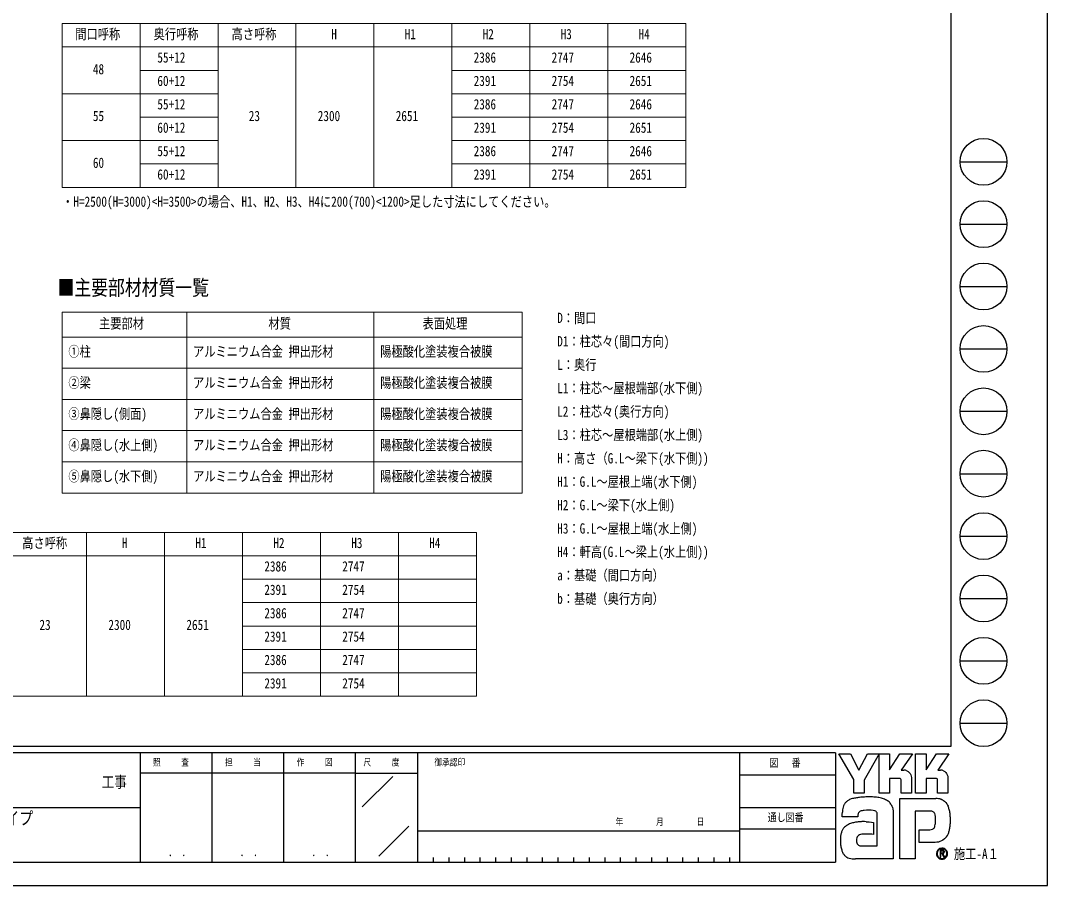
# Model space of a CAD drawing. Units: millimetres, scale not verified. Extents: x -16820 to 16820, y -11880 to 11880.
# Drawn here: x 3646 to 16820, y -11880 to -789 of the extents above; entities that cross this region are included whole.
import ezdxf
from ezdxf.enums import TextEntityAlignment as Align

# ---------------------------------------------------------------- set-up
doc = ezdxf.new("R2010")
doc.units = ezdxf.units.MM
doc.header["$LTSCALE"] = 50
doc.layers.add('0-1_TABLE1', color=7, linetype='Continuous', lineweight=18)
doc.layers.add('0-2_USER1', color=3, linetype='Continuous')
doc.layers.add('0-8_YKK_ZWAK', color=7, linetype='Continuous')
doc.styles.add('ＭＳ ゴシック', font='')
doc.styles.get('ＭＳ ゴシック').set_extended_font_data('MS Gothic')

msp = doc.modelspace()

# ---------------------------------------------------------------- linework, layer by layer
at = {"layer": '0-1_TABLE1'}
for p, q in [((4180, -827.74), (12180, -827.74)), ((4180, -827.74), (4180, -2927.74)), ((5180, -827.74), (5180, -2927.74)), ((6180, -827.74), (6180, -2927.74)), ((7180, -827.74), (7180, -2927.74)), ((8180, -827.74), (8180, -2927.74)), ((9180, -827.74), (9180, -2927.74)), ((10180, -827.74), (10180, -2927.74)), ((11180, -827.74), (11180, -2927.74)), ((12180, -827.74), (12180, -2927.74)), ((4180, -1127.74), (12180, -1127.74)), ((5180, -1427.74), (6180, -1427.74)), ((9180, -1427.74), (12180, -1427.74)), ((4180, -1727.74), (6180, -1727.74)), ((9180, -1727.74), (12180, -1727.74)), ((5180, -2027.74), (6180, -2027.74)), ((9180, -2027.74), (12180, -2027.74)), ((4180, -2327.74), (6180, -2327.74)), ((9180, -2327.74), (12180, -2327.74)), ((5180, -2627.74), (6180, -2627.74)), ((9180, -2627.74), (12180, -2627.74)), ((4180, -2927.74), (12180, -2927.74)), ((4180, -4527.74), (10080, -4527.74)), ((4180, -4527.74), (4180, -6847.74)), ((5780, -4527.74), (5780, -6847.74)), ((8180, -4527.74), (8180, -6847.74)), ((10080, -4527.74), (10080, -6847.74)), ((4180, -4847.74), (10080, -4847.74)), ((4180, -5247.74), (10080, -5247.74)), ((4180, -5647.74), (10080, -5647.74)), ((4180, -6047.74), (10080, -6047.74)), ((4180, -6447.74), (10080, -6447.74)), ((4180, -6847.74), (10080, -6847.74)), ((1494.44, -7353.43), (9494.44, -7353.43)), ((4494.44, -7353.43), (4494.44, -9453.43)), ((5494.44, -7353.43), (5494.44, -9453.43)), ((6494.44, -7353.43), (6494.44, -9453.43)), ((7494.44, -7353.43), (7494.44, -9453.43)), ((8494.44, -7353.43), (8494.44, -9453.43)), ((9494.44, -7353.43), (9494.44, -9453.43)), ((1494.44, -7653.43), (9494.44, -7653.43)), ((6494.44, -7953.43), (9494.44, -7953.43)), ((6494.44, -8253.43), (9494.44, -8253.43)), ((6494.44, -8553.43), (9494.44, -8553.43)), ((6494.44, -8853.43), (9494.44, -8853.43)), ((6494.44, -9153.43), (9494.44, -9153.43)), ((1494.44, -9453.43), (9494.44, -9453.43))]:
    msp.add_line(p, q, dxfattribs=at)
at = {"layer": '0-8_YKK_ZWAK'}
for p, q in [((15580.08, 11100), (15580.08, -10100)), ((15700.08, -2600), (16300.08, -2600)), ((15700.08, -3400), (16300.08, -3400)), ((15700.08, -4200), (16300.08, -4200)), ((15700.08, -5000), (16300.08, -5000)), ((15700.08, -5800), (16300.08, -5800)), ((15700.08, -6600), (16300.08, -6600)), ((15700.08, -7400), (16300.08, -7400)), ((15700.08, -8200), (16300.08, -8200)), ((15700.08, -9000), (16300.08, -9000)), ((15700.08, -9800), (16300.08, -9800)), ((15580.08, -10100), (-15619.92, -10100)), ((5180.08, -10180), (-19.92, -10180)), ((6100.08, -10180), (6100.08, -11580)), ((7020.08, -10180), (7020.08, -11580)), ((7940.08, -10180), (7940.08, -11580)), ((8740.08, -10180), (7940.08, -10180)), ((12870.08, -10180), (8740.08, -10180)), ((8740.08, -10180), (8740.08, -11580)), ((12870.08, -10180), (12870.08, -11580)), ((14100.08, -10180), (12870.08, -10180)), ((14100.08, -10180), (14100.08, -11580)), ((7940.08, -10440), (5180.08, -10440)), ((7940.08, -10440), (8740.08, -10440)), ((8028.42, -10873.16), (8420.15, -10481.43)), ((12870.08, -10460), (14100.08, -10460)), ((-19.92, -10880), (5180.08, -10880)), ((12870.08, -10880), (14100.08, -10880)), ((8242.69, -11503.95), (8627.57, -11119.07)), ((8740.08, -11180), (12870.08, -11180)), ((14100.08, -11160), (12870.08, -11160)), ((15516.66, -11422.88), (15516.66, -11422.88)), ((-19.92, -11580), (5180.08, -11580)), ((5180.08, -11580), (7940.08, -11580)), ((7940.08, -11580), (8740.08, -11580)), ((8740.08, -11580), (12870.08, -11580)), ((8940.08, -11520), (8940.08, -11580)), ((9140.08, -11520), (9140.08, -11580)), ((9340.08, -11520), (9340.08, -11580)), ((9540.08, -11520), (9540.08, -11580)), ((9740.08, -11520), (9740.08, -11580)), ((9940.08, -11520), (9940.08, -11580)), ((10140.08, -11520), (10140.08, -11580)), ((10340.08, -11520), (10340.08, -11580)), ((10540.08, -11520), (10540.08, -11580)), ((10740.08, -11520), (10740.08, -11580)), ((10940.08, -11520), (10940.08, -11580)), ((11140.08, -11520), (11140.08, -11580)), ((11340.08, -11520), (11340.08, -11580)), ((11540.08, -11520), (11540.08, -11580)), ((11740.08, -11520), (11740.08, -11580)), ((11940.08, -11520), (11940.08, -11580)), ((12140.08, -11520), (12140.08, -11580)), ((12340.08, -11520), (12340.08, -11580)), ((12540.08, -11520), (12540.08, -11580)), ((12740.08, -11520), (12740.08, -11580)), ((12870.08, -11580), (14100.08, -11580)), ((15466.69, -11535.92), (15466.69, -11535.92))]:
    msp.add_line(p, q, dxfattribs=at)
for points in [[(-16820, -11880), (16820, -11880), (16820, 11880), (-16820, 11880)], [(14144.08, -10192), (14291.32, -10192), (14401.89, -10400.4), (14512.16, -10192), (14659.51, -10192), (14470.69, -10527.96), (14470.69, -10696.54), (14336.39, -10696.54), (14336.39, -10523.43)]]:
    msp.add_lwpolyline(points, close=True, dxfattribs=at)
for points in [[(7940.08, -10180), (5180.08, -10180), (5180.08, -11580)], [(14922.19, -10506.44), (14795.08, -10506.44), (14795.08, -10696.39), (14659.66, -10696.39), (14659.66, -10192), (14795.08, -10192), (14795.08, -10398.34), (14928.28, -10192), (15087.35, -10192), (14944.64, -10400.85), (14949.7, -10400.85), (14955.28, -10400.85), (14961.01, -10400.85), (14966.53, -10400.85), (14971.46, -10400.85), (14975.44, -10400.85), (14978.1, -10400.85), (14979.07, -10400.85)], [(15390.05, -10506.44), (15263.08, -10506.44), (15263.08, -10696.54), (15127.58, -10696.54), (15127.58, -10192), (15263.08, -10192), (15263.08, -10398.34), (15396.13, -10192), (15555.21, -10192), (15412.49, -10400.85), (15417.6, -10400.85), (15423.21, -10400.85), (15428.95, -10400.85), (15434.45, -10400.85), (15439.37, -10400.85), (15443.32, -10400.85), (15445.97, -10400.85), (15446.93, -10400.85)], [(15018.02, -10408.85), (15034.2, -10418.09), (15047.89, -10430.13), (15058.9, -10444.47), (15067.02, -10460.6), (15072.04, -10477.99), (15073.77, -10496.14), (15073.77, -10696.87), (14941.64, -10696.87), (14941.64, -10525.64)], [(15485.93, -10408.85), (15502.15, -10418.09), (15515.9, -10430.13), (15526.96, -10444.47), (15535.13, -10460.6), (15540.19, -10477.99), (15541.92, -10496.14), (15541.92, -10696.54), (15409.5, -10696.54), (15409.5, -10525.64)], [(15315.48, -10926.03), (15124.78, -10926.03), (15124.78, -11540), (14924.92, -11540), (14924.92, -10763.17), (15389.41, -10763.17)], [(14419.18, -10929.25), (14409.89, -10934.48), (14402.64, -10940.87), (14397.15, -10948.33), (14393.17, -10956.78), (14390.42, -10966.12), (14388.64, -10976.28), (14387.56, -10987.16), (14386.92, -10998.67), (14186.98, -10999.16), (14187.56, -10971.81), (14188.67, -10941.09)], [(14830.83, -10876.66), (14836.51, -10899.61), (14839.72, -10924.17), (14840.74, -10950.34), (14840.74, -11540), (14358.21, -11540)], [(14495.79, -11062.11), (14533.63, -11064.61), (14563.38, -11067.94), (14582.84, -11071.07), (14589.82, -11072.93), (14589.82, -11225.89), (14567.69, -11223.56), (14543.42, -11222.24), (14518.59, -11221.73), (14494.75, -11221.81), (14473.47, -11222.25), (14456.33, -11222.84), (14444.9, -11223.35), (14440.74, -11223.57), (14423.45, -11226.73), (14408.54, -11231.68), (14396.01, -11238.45), (14385.87, -11247.08), (14378.11, -11257.59), (14372.73, -11270.02), (14369.74, -11284.4), (14369.14, -11300.76), (14371.05, -11318.75), (14374.87, -11333.63), (14380.37, -11345.67), (14387.31, -11355.16), (14395.44, -11362.38), (14404.54, -11367.62), (14414.35, -11371.16), (14424.64, -11373.29), (14637.05, -11373.29), (14637.05, -10980.3), (14637.11, -10972.5), (14636.7, -10964.89), (14635.71, -10957.55), (14634, -10950.58), (14631.45, -10944.1), (14627.94, -10938.19), (14623.35, -10932.95), (14617.55, -10928.5)], [(14617.55, -10928.5), (14605.09, -10923.61), (14585.18, -10919.46), (14559.76, -10916.41), (14530.83, -10914.78), (14500.33, -10914.91), (14470.25, -10917.14)], [(15514.85, -10818.05), (15527.89, -10834.5), (15537.65, -10850.44), (15544.46, -10864.86)], [(15383.31, -11043.99), (15383.06, -11018.53), (15381.84, -10995.59), (15378.97, -10975.45), (15373.75, -10958.37)], [(15498.25, -11283.89), (15479.8, -11298.23), (15460.58, -11309.5), (15440.73, -11317.92), (15420.4, -11323.68), (15399.74, -11326.98), (15378.88, -11328.04), (15173.44, -11328.04), (15173.44, -11166.65), (15289.29, -11166.65), (15310.65, -11166.35), (15329.43, -11164.54), (15345.54, -11159.81)], [(15498.42, -11450.39), (15498.33, -11448.04), (15498.03, -11445.79), (15497.55, -11443.62), (15496.87, -11441.55), (15496.01, -11439.59), (15494.96, -11437.75), (15493.73, -11436.03), (15492.32, -11434.45), (15490.47, -11432.81), (15488.41, -11431.38), (15486.16, -11430.17), (15483.73, -11429.17), (15481.11, -11428.39), (15478.33, -11427.83), (15475.4, -11427.49), (15472.31, -11427.37), (15441.99, -11427.37), (15441.99, -11516.56), (15451.16, -11516.56), (15451.16, -11436.47), (15472.31, -11436.47), (15474.49, -11436.54), (15476.55, -11436.75), (15478.47, -11437.11), (15480.25, -11437.6), (15481.89, -11438.22), (15483.37, -11438.98), (15484.7, -11439.87), (15485.86, -11440.89)], [(15489.44, -11450.39), (15488.88, -11454.67), (15487.35, -11458.05), (15485.05, -11460.63), (15482.18, -11462.5), (15478.97, -11463.78), (15475.62, -11464.56), (15472.33, -11464.96), (15469.31, -11465.06), (15461.38, -11465.06), (15465.38, -11471.88), (15491.57, -11516.86), (15502.06, -11516.86), (15476.8, -11473.56), (15479.17, -11473.09), (15481.42, -11472.5), (15483.56, -11471.78), (15485.58, -11470.93), (15487.47, -11469.96), (15489.23, -11468.86), (15490.85, -11467.64), (15492.32, -11466.3)]]:
    msp.add_lwpolyline(points, dxfattribs=at)
for centre in [(16000.08, -2600), (16000.08, -3400), (16000.08, -4200), (16000.08, -5000), (16000.08, -5800), (16000.08, -6600), (16000.08, -7400), (16000.08, -8200), (16000.08, -9000), (16000.08, -9800)]:
    msp.add_circle(centre, 300, dxfattribs=at)
for centre, radius, start, end in [((14979.26, -10500.76), 99.91, 78.26798, 90.11215), ((14980.7, -10493.48), 92.5, 66.19963, 78.22058), ((15447.12, -10500.93), 100.09, 78.27851, 90.10826), ((15448.5, -10493.92), 92.94, 66.2483, 78.23226), ((14922.9, -10525.17), 18.75, 358.57817, 92.1683), ((15390.84, -10525.08), 18.66, 358.29941, 92.43455), ((14339.73, -10912.03), 144.73, 122.60463, 137.83438), ((14358.86, -10942.98), 181.11, 108.37421, 122.42809), ((14389.17, -11050.77), 293, 100.93159, 107.35499), ((14488.21, -11531.27), 783.59, 97.86054, 101.37938), ((14534.71, -11854.32), 1109.97, 94.90201, 97.9576), ((14537.88, -11880.18), 1136.01, 91.6169, 94.94971), ((14533.48, -11696.24), 952.01, 87.51794, 91.66439), ((14545.84, -11431.1), 686.59, 81.92631, 87.59083), ((14582.35, -11180.92), 433.76, 73.67137, 82.05943), ((14636.5, -10999.67), 244.6, 60.60528, 73.9085), ((14658.67, -10955.46), 195.21, 52.17347, 59.90542), ((14678.5, -10929.79), 162.78, 43.55042, 52.14561), ((15381.82, -10976.85), 213.82, 78.73198, 87.96551), ((15388.09, -10944.79), 181.15, 69.03034, 78.69541), ((15393.93, -10929.2), 164.51, 59.39484, 68.9885), ((15396.64, -10924.46), 159.04, 50.3012, 59.3616), ((15395.65, -10925.57), 160.53, 42.05209, 50.28551), ((14551.22, -10961.83), 363.14, 171.55622, 176.72493), ((14428.16, -10943.47), 238.72, 163.48385, 171.57982), ((14366.42, -10925.15), 174.32, 152.2125, 163.4865), ((14339.75, -10911.36), 144.29, 138.03852, 152.12015), ((14471.96, -11054.52), 135.93, 102.4979, 112.84632), ((14498.26, -11167.97), 252.4, 96.37207, 102.75341), ((14689.43, -10919.23), 147.59, 34.48659, 43.50182), ((14689.5, -10919.01), 147.4, 25.58915, 34.43128), ((14676.39, -10925.15), 161.88, 17.43089, 25.54591), ((15316.57, -11024.04), 98.02, 77.94572, 90.63794), ((15325.08, -10984.07), 57.15, 60.20991, 77.92418), ((15316.37, -10971.25), 251.69, 14.76267, 25.00486), ((15162.01, -11013.32), 411.68, 7.9139, 14.95041), ((14450.58, -11613.09), 551.18, 94.78469, 99.91711), ((14461.52, -11739.08), 677.65, 90.80099, 94.81812), ((14463.18, -11832.9), 771.48, 87.57779, 90.82714), ((15330.61, -10973.68), 45.39, 39.8078, 59.75378), ((15322.85, -10979.62), 55.15, 22.65544, 39.38165), ((14928.81, -11046.31), 454.5, 355.2339, 0.29193), ((15007.83, -11035.74), 567.48, 2.54376, 8.01251), ((14919.45, -11040.38), 655.97, 357.76419, 2.60674), ((14369.83, -11265.16), 203.61, 153.89178, 164.94341), ((14339.71, -11250.68), 170.2, 142.04688, 153.80771), ((14333.9, -11246.51), 163.05, 130.60221, 141.94427), ((14343.5, -11258.05), 178.07, 120.60724, 130.53081), ((14362.46, -11290.29), 215.47, 112.58838, 120.58162), ((14387.97, -11351.6), 281.87, 106.61303, 112.59024), ((14428.1, -11486.45), 422.57, 99.87193, 106.59825), ((15326.88, -11117.71), 46.05, 293.91672, 314.09376), ((15320.6, -11112.17), 54.4, 314.78099, 333.92928), ((15280.2, -11092.55), 99.31, 334.00676, 347.34989), ((15169.99, -11067.03), 212.44, 347.14308, 355.40008), ((15253.62, -11100.47), 315.9, 339.22498, 347.31457), ((15076.6, -11059.17), 497.67, 347.15166, 352.97565), ((14944.68, -11042.01), 630.7, 352.8937, 357.82206), ((14552.53, -11293.95), 389.16, 174.55588, 182.47272), ((14769.99, -11290.53), 606.59, 181.90948, 187.89042), ((14435.93, -11282.78), 272.02, 164.97537, 174.56739), ((15364.91, -11133.55), 200.95, 311.57033, 318.66243), ((15341.65, -11113.15), 231.89, 318.67367, 325.29112), ((15401.44, -11157.7), 157.39, 326.23251, 339.61931), ((14514.77, -11326.42), 348.86, 187.80471, 196.36971), ((14380.02, -11366.23), 208.35, 196.3102, 208.20993), ((15466.81, -11472.76), 70.56, 90.09157, 179.92363), ((15466.36, -11472.53), 62.75, 134.8007, 180.12175), ((15466.55, -11472.18), 62.62, 89.86602, 135.149), ((15466.82, -11472.65), 63.1, 45.03108, 90.11509), ((15466.8, -11472.62), 70.43, 44.93442, 90.08536), ((15476.03, -11450.01), 13.41, 358.3894, 42.86139), ((15476.3, -11451.03), 22.14, 316.37674, 1.6565), ((15466.86, -11472.67), 63.09, 0.00643, 45.07115), ((15467.36, -11472.41), 69.88, 359.78949, 45.13288), ((14321.34, -11397.46), 141.88, 208.29777, 223.35561), ((14308.1, -11409.1), 124.27, 223.64205, 239.63663), ((14319.09, -11389.12), 147.06, 239.8785, 253.65355), ((14339.2, -11320.03), 219.02, 253.69102, 263.74909), ((14356.23, -11168.39), 371.62, 263.68487, 270.30455), ((15466.38, -11472.84), 70.14, 179.86065, 225.14399), ((15466.11, -11472.93), 62.49, 179.75513, 225.29722), ((15466.71, -11472.84), 70.37, 224.94536, 269.98445), ((15466.57, -11473.5), 62.42, 224.62822, 270.10973), ((15466.59, -11472.56), 63.35, 270.09072, 359.90926), ((15466.71, -11472.5), 70.72, 269.98802, 314.93777), ((15467.19, -11472.95), 70.06, 314.92572, 0.23508)]:
    msp.add_arc(centre, radius, start, end, dxfattribs=at)

# ---------------------------------------------------------------- texts
at = {"layer": '0-1_TABLE1', "style": 'ＭＳ ゴシック', "width": 0.8}
for s, p in [('間口呼称', (4348.8, -1067.74)), ('奥行呼称', (5353.6, -1067.74)), ('高さ呼称', (6353.6, -1067.74)), ('H', (7632, -1067.74)), ('H1', (8574.4, -1067.74)), ('H2', (9574.4, -1067.74)), ('H3', (10574.4, -1067.74)), ('H4', (11574.4, -1067.74)), ('55+12', (5401.6, -1367.74)), ('2386', (9459.2, -1367.74)), ('2747', (10459.2, -1367.74)), ('2646', (11459.2, -1367.74)), ('48', (4574.4, -1517.74)), ('60+12', (5401.6, -1667.74)), ('2391', (9459.2, -1667.74)), ('2754', (10459.2, -1667.74)), ('2651', (11459.2, -1667.74)), ('55+12', (5401.6, -1967.74)), ('2386', (9459.2, -1967.74)), ('2747', (10459.2, -1967.74)), ('2646', (11459.2, -1967.74)), ('55', (4574.4, -2117.74)), ('23', (6574.4, -2117.74)), ('2300', (7459.2, -2117.74)), ('2651', (8459.2, -2117.74)), ('60+12', (5401.6, -2267.74)), ('2391', (9459.2, -2267.74)), ('2754', (10459.2, -2267.74)), ('2651', (11459.2, -2267.74)), ('55+12', (5401.6, -2567.74)), ('2386', (9459.2, -2567.74)), ('2747', (10459.2, -2567.74)), ('2646', (11459.2, -2567.74)), ('60', (4574.4, -2717.74)), ('60+12', (5401.6, -2867.74)), ('2391', (9459.2, -2867.74)), ('2754', (10459.2, -2867.74)), ('2651', (11459.2, -2867.74)), ('主要部材', (4653.6, -4777.74)), ('材質', (6826.4, -4777.74)), ('表面処理', (8803.6, -4777.74)), ('①柱', (4260, -5137.74)), ('アルミニウム合金 押出形材', (5860, -5137.74)), ('陽極酸化塗装複合被膜', (8260, -5137.74)), ('②梁', (4260, -5537.74)), ('アルミニウム合金 押出形材', (5860, -5537.74)), ('陽極酸化塗装複合被膜', (8260, -5537.74)), ('③鼻隠し(側面)', (4260, -5937.74)), ('アルミニウム合金 押出形材', (5860, -5937.74)), ('陽極酸化塗装複合被膜', (8260, -5937.74)), ('④鼻隠し(水上側)', (4260, -6337.74)), ('アルミニウム合金 押出形材', (5860, -6337.74)), ('陽極酸化塗装複合被膜', (8260, -6337.74)), ('⑤鼻隠し(水下側)', (4260, -6737.74)), ('アルミニウム合金 押出形材', (5860, -6737.74)), ('陽極酸化塗装複合被膜', (8260, -6737.74)), ('高さ呼称', (3668.04, -7593.43)), ('H', (4946.44, -7593.43)), ('H1', (5888.84, -7593.43)), ('H2', (6888.84, -7593.43)), ('H3', (7888.84, -7593.43)), ('H4', (8888.84, -7593.43)), ('2386', (6773.64, -7893.43)), ('2747', (7773.64, -7893.43)), ('2391', (6773.64, -8193.43)), ('2754', (7773.64, -8193.43)), ('2386', (6773.64, -8493.43)), ('2747', (7773.64, -8493.43)), ('23', (3888.84, -8643.43)), ('2300', (4773.64, -8643.43)), ('2651', (5773.64, -8643.43)), ('2391', (6773.64, -8793.43)), ('2754', (7773.64, -8793.43)), ('2386', (6773.64, -9093.43)), ('2747', (7773.64, -9093.43)), ('2391', (6773.64, -9393.43)), ('2754', (7773.64, -9393.43))]:
    msp.add_text(s, height=132, dxfattribs=at).set_placement(p, align=Align.BOTTOM_LEFT)
at = {"layer": '0-2_USER1', "style": 'ＭＳ ゴシック', "width": 0.8}
for s, height, p in [('・H=2500(H=3000)<H=3500>の場合、H1、H2、H3、H4に200(700)<1200>足した寸法にしてください。', 132, (4180, -3216.3)), ('■主要部材材質一覧', 197.9, (4120.42, -4371.59)), ('D：間口', 132, (10530.76, -4707.74)), ('D1：柱芯々(間口方向)', 132, (10530.76, -5007.74)), ('L：奥行', 132, (10530.76, -5307.74)), ('L1：柱芯～屋根端部(水下側)', 132, (10530.76, -5607.74)), ('L2：柱芯々(奥行方向)', 132, (10530.76, -5907.74)), ('L3：柱芯～屋根端部(水上側)', 132, (10530.76, -6207.74)), ('H：高さ（G.L～梁下(水下側))', 132, (10530.76, -6507.74)), ('H1：G.L～屋根上端(水下側)', 132, (10530.76, -6807.74)), ('H2：G.L～梁下(水上側)', 132, (10530.76, -7107.74)), ('H3：G.L～屋根上端(水上側)', 132, (10530.76, -7407.74)), ('H4：軒高(G.L～梁上(水上側))', 132, (10530.76, -7707.74)), ('a：基礎（間口方向）', 132, (10530.76, -8007.74)), ('b：基礎（奥行方向）', 132, (10530.76, -8307.74)), ('カーポート ジーポートPro 1500タイプ\u3000', 164.2, (675.3, -11150.13))]:
    msp.add_text(s, height=height, dxfattribs=at).set_placement(p, align=Align.BOTTOM_LEFT)
at = {"layer": '0-8_YKK_ZWAK', "style": 'ＭＳ ゴシック', "width": 0.8}
for s, height, p in [('照     査', 87.98, (5345.68, -10370)), ('担     当', 87.98, (6268.88, -10370)), ('作     図', 87.98, (7188.88, -10370)), ('尺     度', 87.98, (8045.68, -10370)), ('御承認印', 87.98, (8956.55, -10370)), ('図\u3000 番', 102.6, (13253.61, -10390)), ('工事', 146.6, (4689.33, -10669.86)), ('年        月        日', 87.98, (11279.63, -11132.86)), ('通し図番', 102.6, (13231.21, -11090)), ('施工-A１', 132, (15620.08, -11580)), ('． ．', 103.7, (5540, -11537.41)), ('． ．', 103.7, (6460, -11537.41)), ('． ．', 103.7, (7380, -11537.41))]:
    msp.add_text(s, height=height, dxfattribs=at).set_placement(p, align=Align.BOTTOM_LEFT)

doc.saveas('drawing.dxf')
